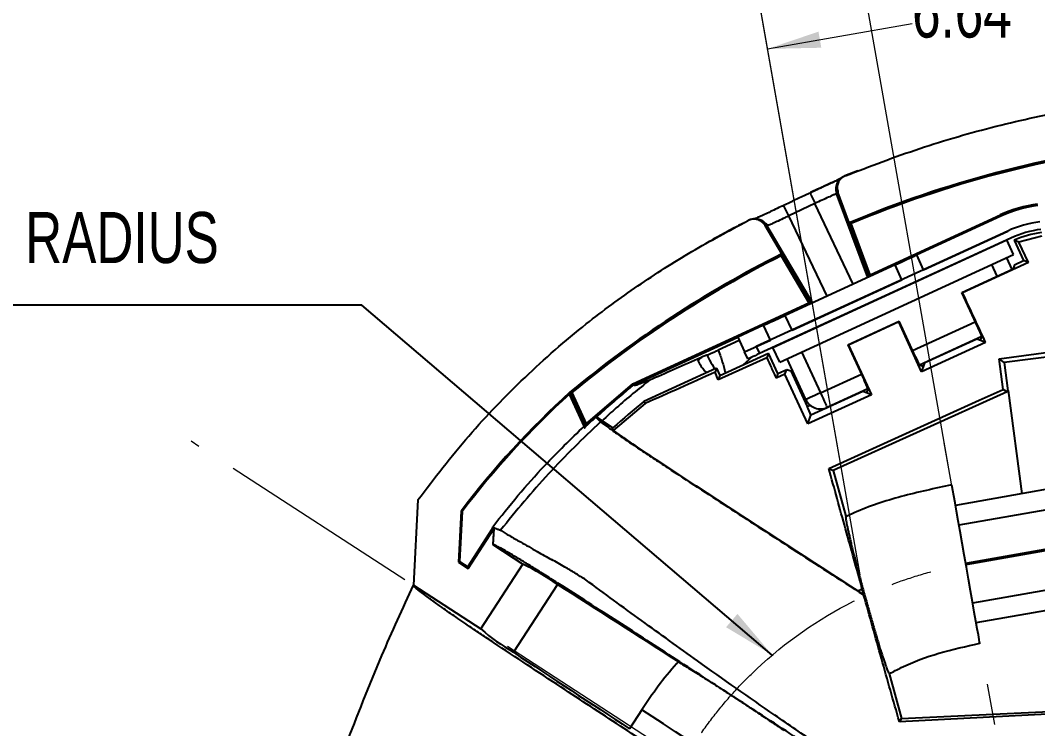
# Model space of a CAD drawing. Header units: millimetres. Extents: x 1 to 107, y 1 to 69.
# Drawn here: x 67.87 to 83.67, y 42.53 to 53.54 of the extents above; entities that cross this region are included whole.
import ezdxf

# ---------------------------------------------------------------- set-up
doc = ezdxf.new("R2010")
doc.units = ezdxf.units.MM
doc.header["$LTSCALE"] = 0.25
doc.header["$PDSIZE"] = -1
doc.linetypes.add('CENTERX2', pattern=[20.32, 12.7, -2.54, 2.54, -2.54])
doc.styles.add('SLDTEXTSTYLE0', font='TXT', dxfattribs={"width": 0.75})
doc.dimstyles.new('SLDDIMSTYLE0', dxfattribs={"dimtxt": 0.79375, "dimasz": 0.8255, "dimexe": 0, "dimexo": 0.0625, "dimgap": 0.198437, "dimtad": 0, "dimtih": 1, "dimtoh": 1, "dimrnd": 1e-09, "dimzin": 12, "dimdsep": 46, "dimtxsty": 'SLDTEXTSTYLE0', "dimsah": 1, "dimcen": 0.09, "dimadec": 0, "dimazin": 3, "dimtfac": 1, "dimtdec": 3, "dimtmove": 0, "dimatfit": 0, "dimfxl": 1, "dimfrac": 2, "dimtolj": 1, "dimtzin": 12, "dimarcsym": 0})
doc.dimstyles.new('SLDDIMSTYLE1', dxfattribs={"dimtxt": 0.79375, "dimasz": 0.8255, "dimexe": 0, "dimexo": 0.0625, "dimgap": 0.198437, "dimtad": 0, "dimtih": 1, "dimtoh": 1, "dimrnd": 1e-09, "dimzin": 12, "dimdsep": 46, "dimtxsty": 'SLDTEXTSTYLE0', "dimsah": 1, "dimcen": 0.09, "dimadec": 0, "dimazin": 3, "dimtfac": 1, "dimtofl": 0, "dimtmove": 0, "dimatfit": 3, "dimfxl": 1, "dimfrac": 2, "dimtolj": 1, "dimtzin": 12, "dimarcsym": 0})
doc.dimstyles.new('SLDDIMSTYLE2', dxfattribs={"dimtxt": 0.18, "dimasz": 0.8255, "dimexe": 0, "dimexo": 0.0625, "dimgap": 0, "dimtad": 0, "dimtih": 1, "dimtoh": 1, "dimdec": 0, "dimrnd": 1e-09, "dimzin": 0, "dimdsep": 46, "dimtxsty": 'Standard', "dimsah": 1, "dimcen": 0.09, "dimadec": 0, "dimazin": 0, "dimtfac": 0.8255, "dimtdec": 0, "dimtofl": 0, "dimtmove": 0, "dimatfit": 3, "dimfxl": 1, "dimfrac": 2, "dimtolj": 1, "dimtzin": 0, "dimarcsym": 0})

# ---------------------------------------------------------------- blocks, each defined once
blk = doc.blocks.new('_D')
at = {"color": 7, "linetype": 'Continuous', "lineweight": 18}
for p, q in [((82.284, 46.634), (80.508, 56.707)), ((80.917, 44.924), (78.89, 56.421)), ((80.646, 55.925), (82.195, 56.198)), ((82.195, 56.198), (82.868, 56.198)), ((79.028, 55.64), (77.465, 55.364))]:
    blk.add_line(p, q, dxfattribs=at)
for centre, start, end in [((84.277, 56.117), 153.4349, 206.5651), ((83.809, 56.117), 333.4349, 26.5651)]:
    blk.add_arc(centre, 1.409, start, end, dxfattribs=at)
for points in [[(80.646, 55.925), (81.481, 55.943), (81.437, 56.193)], [(79.028, 55.64), (78.193, 55.621), (78.237, 55.371)]]:
    blk.add_solid(points, dxfattribs=at)
at = {"color": 7, "linetype": 'Continuous', "lineweight": 18, "insert": (83.017, 56.51), "char_height": 0.7937, "attachment_point": 1, "style": 'SLDTEXTSTYLE0'}
blk.add_mtext('1.64', dxfattribs=at)
blk = doc.blocks.new('_D_1')
at = {"color": 7, "linetype": 'Continuous', "lineweight": 18}
for p, q in [((87.265, 47.182), (85.881, 55.031)), ((86.019, 54.249), (83.774, 53.854)), ((80.917, 44.924), (79.339, 53.877)), ((79.476, 53.096), (81.721, 53.492))]:
    blk.add_line(p, q, dxfattribs=at)
for points in [[(86.019, 54.249), (85.184, 54.231), (85.228, 53.981)], [(79.476, 53.096), (80.311, 53.114), (80.267, 53.364)]]:
    blk.add_solid(points, dxfattribs=at)
at = {"color": 7, "linetype": 'Continuous', "lineweight": 18, "insert": (81.721, 54.066), "char_height": 0.7937, "attachment_point": 1, "style": 'SLDTEXTSTYLE0'}
blk.add_mtext('6.64', dxfattribs=at)
blk = doc.blocks.new('SW_NOTE_9')
at = {"color": 0, "linetype": 'Continuous', "lineweight": 0, "attachment_point": 1, "style": 'SLDTEXTSTYLE0'}
for s, insert, char_height in [('NEUTRAL BEND RADIUS', (-3.516, 1.448), 0.79375), ('6.5MM', (-3.516, 0.405), 0.7937)]:
    blk.add_mtext(s, dxfattribs=dict(at, insert=insert, char_height=char_height))

msp = doc.modelspace()

# ---------------------------------------------------------------- linework, layer by layer
at = {"color": 7, "linetype": 'Continuous', "lineweight": 25}
for p, q in [((80.876, 51.201), (80.679, 51.122)), ((80.746, 50.393), (80.57, 50.868)), ((80.211, 50.695), (79.807, 50.503)), ((79.174, 50.429), (79.181, 50.431)), ((81.07, 49.587), (83.093, 50.516)), ((83.102, 50.496), (81.794, 49.895)), ((83.093, 50.516), (83.102, 50.496)), ((83.208, 50.265), (79.301, 48.469)), ((79.696, 49.91), (79.437, 50.352)), ((80.747, 50.393), (80.746, 50.393)), ((80.746, 50.393), (80.746, 50.393)), ((81.057, 49.556), (80.746, 50.393)), ((80.747, 50.393), (80.746, 50.393)), ((80.746, 50.393), (80.746, 50.393)), ((80.775, 50.381), (80.747, 50.393)), ((81.07, 49.587), (80.775, 50.381)), ((81.9, 49.664), (83.208, 50.265)), ((83.258, 50.156), (79.351, 48.36)), ((79.56, 48.456), (83.195, 50.127)), ((83.299, 49.9), (83.195, 50.127)), ((83.381, 50.094), (83.307, 50.123)), ((83.307, 50.123), (83.453, 49.805)), ((83.738, 50.187), (83.381, 50.094)), ((83.528, 49.777), (83.381, 50.094)), ((79.665, 48.229), (83.299, 49.9)), ((79.696, 49.91), (79.687, 49.88)), ((79.687, 49.88), (80.116, 49.148)), ((80.149, 49.138), (79.696, 49.91)), ((81.9, 49.664), (81.794, 49.895)), ((83.186, 49.847), (83.269, 49.667)), ((83.315, 49.742), (83.453, 49.805)), ((83.528, 49.777), (83.453, 49.805)), ((81.457, 49.74), (79.75, 48.955)), ((81.563, 49.509), (81.457, 49.74)), ((82.495, 49.311), (83.291, 49.677)), ((83.528, 49.777), (82.506, 49.307)), ((83.315, 49.742), (83.291, 49.677)), ((79.856, 48.724), (81.563, 49.509)), ((81.057, 49.556), (81.07, 49.587)), ((82.748, 48.76), (82.495, 49.311)), ((82.506, 49.307), (82.495, 49.311)), ((77.383, 47.892), (80.116, 49.148)), ((80.116, 49.148), (80.149, 49.138)), ((79.856, 48.724), (79.75, 48.955)), ((80.724, 48.497), (81.521, 48.863)), ((81.516, 48.852), (80.734, 48.493)), ((81.516, 48.852), (81.521, 48.863)), ((81.87, 48.079), (81.516, 48.852)), ((81.774, 48.312), (81.521, 48.863)), ((79.413, 48.8), (79.013, 48.616)), ((79.519, 48.569), (79.413, 48.8)), ((79.037, 48.565), (78.711, 48.415)), ((79.013, 48.616), (79.119, 48.386)), ((79.119, 48.386), (79.519, 48.569)), ((82.805, 48.627), (81.838, 48.182)), ((82.863, 48.535), (81.87, 48.079)), ((82.726, 48.585), (81.921, 48.215)), ((82.784, 48.564), (82.726, 48.585)), ((82.784, 48.564), (82.806, 48.622)), ((82.863, 48.535), (82.784, 48.564)), ((78.736, 48.022), (79.49, 48.369)), ((79.17, 48.277), (79.119, 48.386)), ((79.301, 48.469), (79.351, 48.36)), ((79.49, 48.369), (79.464, 48.297)), ((79.636, 48.051), (79.49, 48.369)), ((79.665, 48.229), (79.56, 48.456)), ((80.005, 48.386), (80.298, 47.75)), ((80.724, 48.497), (80.734, 48.493)), ((80.724, 48.497), (80.977, 47.946)), ((80.734, 48.493), (81.091, 47.721)), ((84.297, 48.371), (83.151, 48.22)), ((79.464, 48.297), (78.711, 47.955)), ((79.238, 48.308), (79.097, 48.188)), ((80.071, 47.645), (79.778, 48.281)), ((81.899, 48.157), (81.921, 48.215)), ((83.135, 47.804), (83.072, 48.281)), ((83.151, 48.22), (83.072, 48.281)), ((83.151, 48.22), (83.209, 47.784)), ((78.684, 48.135), (77.555, 47.616)), ((78.684, 48.135), (78.661, 48.071)), ((78.711, 47.955), (78.661, 48.071)), ((78.684, 48.135), (78.736, 48.022)), ((79.636, 48.051), (79.609, 47.977)), ((79.636, 48.051), (79.774, 48.114)), ((79.746, 48.04), (79.774, 48.114)), ((79.774, 48.114), (79.839, 48.09)), ((79.839, 48.09), (79.861, 48.101)), ((79.839, 48.09), (80.092, 47.539)), ((81.899, 48.157), (81.841, 48.178)), ((81.87, 48.079), (81.899, 48.157)), ((76.658, 47.267), (77.383, 47.892)), ((77.383, 47.892), (77.396, 47.873)), ((78.736, 48.022), (78.711, 47.955)), ((79.746, 48.04), (79.609, 47.977)), ((80.1, 47.267), (79.746, 48.04)), ((76.434, 47.754), (76.406, 47.76)), ((76.406, 47.76), (76.65, 47.23)), ((76.434, 47.754), (76.658, 47.267)), ((80.956, 47.771), (80.15, 47.401)), ((81.034, 47.813), (80.402, 47.522)), ((83.2, 47.768), (80.496, 46.543)), ((81.014, 47.75), (80.956, 47.771)), ((81.035, 47.808), (81.014, 47.75)), ((81.091, 47.721), (81.014, 47.75)), ((83.2, 47.768), (83.135, 47.804)), ((83.209, 47.784), (83.2, 47.768)), ((83.22, 47.789), (83.209, 47.784)), ((83.432, 46.183), (83.22, 47.789)), ((76.629, 47.234), (76.4, 47.731)), ((77.574, 47.585), (77.076, 47.167)), ((77.574, 47.585), (77.555, 47.616)), ((81.091, 47.721), (80.1, 47.267)), ((76.658, 47.267), (76.65, 47.23)), ((76.812, 47.378), (77.073, 47.209)), ((80.1, 47.267), (80.15, 47.401)), ((76.625, 47.204), (76.65, 47.23)), ((76.625, 47.204), (76.651, 47.229)), ((77.076, 47.167), (77.073, 47.209)), ((87.32, 46.869), (82.396, 46.001)), ((80.427, 46.576), (80.496, 46.543)), ((80.496, 46.543), (80.692, 45.833)), ((87.374, 46.561), (82.45, 45.693)), ((74.043, 46.088), (73.974, 44.762)), ((74.715, 45.912), (74.673, 45.118)), ((74.732, 45.905), (74.691, 45.127)), ((74.732, 45.905), (74.715, 45.912)), ((82.554, 45.102), (87.478, 45.97)), ((87.483, 45.946), (82.559, 45.078)), ((74.817, 45.046), (75.204, 45.642)), ((74.822, 45.022), (75.221, 45.636)), ((75.204, 45.642), (75.205, 45.668)), ((75.204, 45.642), (75.221, 45.636)), ((75.223, 45.661), (75.208, 45.391)), ((75.221, 45.636), (75.208, 45.391)), ((75.223, 45.661), (75.221, 45.636)), ((75.208, 45.391), (75.676, 45.087)), ((82.663, 44.487), (87.587, 45.355)), ((83.555, 45.253), (83.551, 45.278)), ((74.691, 45.127), (74.673, 45.118)), ((74.673, 45.118), (74.822, 45.022)), ((74.691, 45.127), (74.817, 45.046)), ((75.022, 44.081), (75.676, 45.087)), ((82.717, 44.179), (87.641, 45.047)), ((74.817, 45.046), (74.822, 45.022)), ((73.974, 44.762), (75.022, 44.081)), ((76.211, 44.774), (75.527, 43.719)), ((80.878, 44.673), (80.947, 44.705)), ((80.878, 44.673), (80.972, 44.612)), ((80.972, 44.612), (80.947, 44.705)), ((80.969, 44.609), (80.972, 44.612)), ((81.365, 43.391), (81.559, 42.687)), ((77.52, 42.823), (77.331, 42.531)), ((83.824, 42.756), (81.524, 42.638)), ((81.524, 42.638), (81.559, 42.687)), ((81.559, 42.687), (83.857, 42.796))]:
    msp.add_line(p, q, dxfattribs=at)
at = {"color": 8, "linetype": 'Continuous', "lineweight": 25}
for p, q in [((81.033, 49.545), (80.548, 50.851)), ((80.807, 49.441), (80.211, 50.695)), ((79.174, 50.429), (79.172, 50.428)), ((80.4, 49.254), (79.807, 50.503)), ((80.173, 49.149), (79.467, 50.352)), ((83.041, 49.562), (82.958, 49.743)), ((81.73, 48.408), (82.704, 48.856)), ((77.396, 47.873), (79.013, 48.616)), ((80.298, 47.75), (80.933, 48.042)), ((80.092, 47.539), (80.136, 47.559))]:
    msp.add_line(p, q, dxfattribs=at)
at = {"color": 7, "linetype": 'CENTERX2', "lineweight": 18}
for p, q in [((82.361, 39.315), (70.519, 46.998)), ((82.214, 46.973), (84.654, 33.389))]:
    msp.add_line(p, q, dxfattribs=at)
at = {"color": 8, "linetype": 'Continuous', "lineweight": 25, "flags": 128}
for points in [[(80.565, 51.027), (80.571, 51.035), (80.577, 51.044)], [(79.393, 50.426), (79.385, 50.43), (79.357, 50.441)]]:
    msp.add_lwpolyline(points, dxfattribs=at)
at = {"color": 7, "linetype": 'Continuous', "lineweight": 25, "flags": 128}
for points in [[(81.457, 49.74), (81.47, 49.746), (81.506, 49.762), (81.561, 49.788), (81.626, 49.817), (81.69, 49.847), (81.745, 49.872), (81.781, 49.889), (81.794, 49.895)], [(79.413, 48.8), (79.425, 48.806), (79.462, 48.823), (79.517, 48.848), (79.581, 48.877), (79.646, 48.907), (79.7, 48.932), (79.737, 48.949), (79.75, 48.955)], [(82.723, 48.589), (82.724, 48.588), (82.726, 48.585)], [(83.072, 48.281), (83.65, 48.357), (84.227, 48.434)], [(79.351, 48.36), (79.316, 48.344), (79.282, 48.328), (79.25, 48.314), (79.223, 48.301), (79.2, 48.291), (79.183, 48.283), (79.173, 48.278), (79.17, 48.277)], [(81.921, 48.215), (81.92, 48.219), (81.92, 48.22)], [(80.298, 47.75), (80.253, 47.729), (80.211, 47.71), (80.172, 47.692), (80.137, 47.676), (80.109, 47.663), (80.088, 47.653), (80.075, 47.647), (80.071, 47.645)], [(80.298, 47.75), (80.318, 47.705), (80.338, 47.663), (80.356, 47.623), (80.372, 47.589), (80.385, 47.561), (80.394, 47.54), (80.4, 47.527), (80.402, 47.522)], [(80.427, 46.576), (82.766, 47.637), (83.135, 47.804)], [(80.952, 47.775), (80.953, 47.774), (80.956, 47.771)], [(82.773, 43.859), (82.771, 43.873), (82.763, 43.916), (82.751, 43.987), (82.734, 44.083), (82.713, 44.203), (82.688, 44.344), (82.66, 44.502), (82.63, 44.674), (82.598, 44.855), (82.565, 45.043), (82.532, 45.231), (82.499, 45.416), (82.468, 45.593), (82.438, 45.759), (82.412, 45.909), (82.389, 46.04), (82.37, 46.148), (82.355, 46.232), (82.345, 46.288), (82.34, 46.317), (82.339, 46.321)], [(75.205, 45.668), (75.21, 45.666), (75.214, 45.665), (75.218, 45.663), (75.223, 45.661)], [(79.147, 41.767), (78.986, 41.871), (78.81, 41.985), (78.624, 42.106), (78.431, 42.231), (78.236, 42.358), (78.043, 42.483), (77.857, 42.604), (77.681, 42.718), (77.52, 42.823)]]:
    msp.add_lwpolyline(points, dxfattribs=at)
at = {"color": 7, "linetype": 'Continuous', "lineweight": 25}
for centre, radius, start, end in [((87.453, 34.446), 17.3, 96.7392, 112.8095), ((87.453, 34.446), 17.277, 96.7392, 112.7373), ((80.735, 50.921), 0.2, 148.1842, 200.4391), ((109.736, 64.262), 32.492, 204.3589, 204.6805), ((54.996, 38.297), 27.651, 26.1955, 26.5732), ((83.937, 48.679), 2.023, 97.5298, 114.686), ((83.937, 48.679), 2, 97.53, 114.6859), ((79.295, 50.252), 0.2, 30.3068, 60.7178), ((83.937, 48.679), 1.746, 97.5298, 114.6861), ((83.937, 48.679), 1.626, 97.53, 114.6857), ((83.937, 48.679), 1.576, 97.53, 113.595), ((87.453, 34.446), 17.3, 116.6386, 129.6826), ((87.453, 34.446), 17.277, 116.7091, 129.6248), ((81.703, 48.241), 1.167, 19.0699, 26.4389), ((78.271, 48.472), 0.246, 300.1401, 318.5606), ((82.848, 48.767), 1.167, 202.9323, 210.3023), ((79.932, 47.427), 1.167, 19.0699, 26.439), ((85.386, 37.847), 13.376, 132.173, 142.9204), ((85.386, 37.847), 13.359, 132.2751, 142.8974), ((85.387, 37.846), 12.521, 128.7185, 131.6059), ((80.298, 47.75), 0.25, 204.6856, 294.6862), ((79.047, 47.02), 1.167, 19.0696, 26.4392), ((74.247, 42.035), 3.37, 54.3563, 64.9221), ((-92.839, -221.181), 315.135, 57.15359, 57.55861), ((77.23, 46.627), 3.37, 229.0782, 239.6435), ((249.465, 305.926), 314.654, 236.44118, 236.8346)]:
    msp.add_arc(centre, radius, start, end, dxfattribs=at)
for points, knots in [([(80.682, 51.123), (81.066, 51.271), (81.835, 51.565), (83.023, 51.906), (84.232, 52.169), (85.477, 52.351), (86.75, 52.45), (88.044, 52.469), (88.903, 52.411), (89.332, 52.382)], [0, 0, 0, 0, 0.139865, 0.279788, 0.419976, 0.560355, 0.707307, 0.853864, 1, 1, 1, 1]), ([(80.221, 50.9), (80.178, 50.88), (80.09, 50.84), (80.244, 50.911), (80.32, 50.946), (80.421, 50.992), (80.499, 51.028), (80.565, 51.059), (80.596, 51.073), (80.636, 51.093), (80.596, 51.073), (80.565, 51.059), (80.499, 51.028), (80.42, 50.992), (80.325, 50.948), (80.257, 50.917), (80.221, 50.9)], [0, 0, 0, 0, 0.087164, 0.174328, 0.282822, 0.381509, 0.46503, 0.529436, 0.569061, 0.587164, 0.605267, 0.644892, 0.709298, 0.792819, 0.891506, 1, 1, 1, 1]), ([(80.682, 51.123), (80.68, 51.123), (80.669, 51.118), (80.638, 51.101), (80.595, 51.062), (80.564, 51.002), (80.552, 50.934), (80.564, 50.89), (80.57, 50.868)], [0, 0, 0, 0, 0.0153416, 0.1249708, 0.3438505, 0.562609, 0.7813031, 1, 1, 1, 1]), ([(80.671, 51.118), (80.664, 51.115), (80.644, 51.106), (80.611, 51.083), (80.59, 51.057), (80.579, 51.043)], [0, 0, 0, 0, 0.176368, 0.548806, 1, 1, 1, 1]), ([(79.726, 50.666), (79.756, 50.681), (79.816, 50.71), (79.906, 50.754), (79.997, 50.796), (80.073, 50.832), (80.12, 50.853), (80.136, 50.861)], [0, 0, 0, 0, 0.220621, 0.441253, 0.661913, 0.882582, 1, 1, 1, 1]), ([(80.548, 50.851), (80.545, 50.85), (80.53, 50.839), (80.487, 50.821), (80.415, 50.786), (80.319, 50.744), (80.249, 50.712), (80.211, 50.695)], [0, 0, 0, 0, 0.024186, 0.151867, 0.374965, 0.668686, 1, 1, 1, 1]), ([(80.57, 50.868), (80.567, 50.867), (80.558, 50.863), (80.552, 50.856), (80.548, 50.851)], [0, 0, 0, 0, 0.326431, 1, 1, 1, 1]), ([(79.726, 50.666), (79.692, 50.65), (79.624, 50.616), (79.525, 50.568), (79.434, 50.524), (79.356, 50.489), (79.303, 50.466), (79.276, 50.455), (79.269, 50.452)], [0, 0, 0, 0, 0.224868, 0.450555, 0.655165, 0.826709, 0.954724, 1, 1, 1, 1]), ([(74.043, 46.088), (74.301, 46.423), (74.814, 47.093), (75.695, 48.004), (76.58, 48.778), (77.454, 49.421), (78.294, 49.957), (78.88, 50.271), (79.172, 50.428)], [0, 0, 0, 0, 0.186851, 0.373252, 0.559574, 0.706178, 0.853089, 1, 1, 1, 1]), ([(79.437, 50.352), (79.431, 50.361), (79.412, 50.389), (79.368, 50.426), (79.305, 50.45), (79.235, 50.453), (79.193, 50.436), (79.172, 50.428)], [0, 0, 0, 0, 0.1107543, 0.3329325, 0.5552403, 0.7776217, 1, 1, 1, 1]), ([(79.357, 50.44), (79.346, 50.444), (79.316, 50.454), (79.261, 50.456), (79.209, 50.446), (79.182, 50.432), (79.174, 50.428)], [0, 0, 0, 0, 0.184701, 0.508128, 0.859973, 1, 1, 1, 1]), ([(79.807, 50.503), (79.787, 50.493), (79.732, 50.465), (79.648, 50.423), (79.564, 50.386), (79.506, 50.359), (79.476, 50.354), (79.467, 50.352)], [0, 0, 0, 0, 0.180441, 0.495012, 0.753935, 0.928373, 1, 1, 1, 1]), ([(79.114, 50.396), (79.055, 50.365), (78.921, 50.295), (78.76, 50.208), (78.638, 50.14), (78.589, 50.113), (78.569, 50.101)], [0, 0, 0, 0, 0.322829, 0.73241, 0.884041, 1, 1, 1, 1]), ([(79.467, 50.352), (79.46, 50.354), (79.449, 50.357), (79.44, 50.353), (79.437, 50.352)], [0, 0, 0, 0, 0.703386, 1, 1, 1, 1]), ([(82.863, 48.535), (82.803, 48.663), (82.685, 48.921), (82.565, 49.178), (82.506, 49.307)], [0, 0, 0, 0, 0.500253, 1, 1, 1, 1]), ([(78.532, 48.339), (78.541, 48.342), (78.564, 48.35), (78.604, 48.367), (78.655, 48.39), (78.692, 48.406), (78.711, 48.415)], [0, 0, 0, 0, 0.139683, 0.375449, 0.681227, 1, 1, 1, 1]), ([(77.647, 47.952), (77.767, 48.005), (78.014, 48.113), (78.261, 48.224), (78.388, 48.28)], [0, 0, 0, 0, 0.486338, 1, 1, 1, 1]), ([(78.388, 48.28), (78.396, 48.284), (78.411, 48.291), (78.43, 48.299), (78.445, 48.305), (78.452, 48.308), (78.456, 48.31)], [0, 0, 0, 0, 0.353766, 0.687183, 0.848609, 1, 1, 1, 1]), ([(78.395, 48.26), (78.393, 48.265), (78.391, 48.272), (78.388, 48.279), (78.388, 48.28)], [0, 0, 0, 0, 0.781977, 1, 1, 1, 1]), ([(78.456, 48.31), (78.463, 48.313), (78.488, 48.323), (78.514, 48.332), (78.532, 48.339)], [0, 0, 0, 0, 0.2822754, 1, 1, 1, 1]), ([(79.464, 48.297), (79.488, 48.245), (79.536, 48.138), (79.584, 48.031), (79.609, 47.977)], [0, 0, 0, 0, 0.492898, 1, 1, 1, 1]), ([(78.661, 48.071), (78.478, 47.989), (78.116, 47.825), (77.753, 47.665), (77.574, 47.585)], [0, 0, 0, 0, 0.505336, 1, 1, 1, 1]), ([(77.647, 47.952), (77.471, 47.81), (77.217, 47.606), (76.98, 47.384), (76.907, 47.316)], [0, 0, 0, 0, 0.695955, 1, 1, 1, 1]), ([(77.396, 47.873), (77.4, 47.872), (77.419, 47.865), (77.467, 47.89), (77.546, 47.911), (77.61, 47.937), (77.647, 47.952)], [0, 0, 0, 0, 0.0472787, 0.2273429, 0.5547651, 1, 1, 1, 1]), ([(76.4, 47.731), (76.401, 47.736), (76.403, 47.743), (76.405, 47.753), (76.406, 47.758), (76.406, 47.76)], [0, 0, 0, 0, 0.500137, 0.750127, 1, 1, 1, 1]), ([(76.65, 47.23), (76.687, 47.263), (76.762, 47.33), (76.919, 47.467), (77.106, 47.629), (77.279, 47.776), (77.371, 47.853), (77.396, 47.873)], [0, 0, 0, 0, 0.149782, 0.309075, 0.634483, 0.902464, 1, 1, 1, 1]), ([(76.882, 47.298), (76.744, 47.168), (76.466, 46.906), (76.07, 46.492), (75.688, 46.064), (75.448, 45.765), (75.327, 45.615)], [0, 0, 0, 0, 0.249035, 0.498444, 0.749035, 1, 1, 1, 1]), ([(76.813, 47.374), (76.814, 47.372), (76.817, 47.365), (76.826, 47.353), (76.84, 47.338), (76.859, 47.319), (76.874, 47.306), (76.882, 47.298)], [0, 0, 0, 0, 0.070325, 0.215093, 0.415897, 0.675999, 1, 1, 1, 1]), ([(76.882, 47.298), (76.922, 47.269), (77.012, 47.203), (77.162, 47.098), (77.339, 46.976), (77.538, 46.842), (77.754, 46.698), (78.215, 46.396), (78.918, 45.938), (79.915, 45.29), (80.599, 44.848), (80.969, 44.609)], [0, 0, 0, 0, 0.030496, 0.067895, 0.11247, 0.162146, 0.215596, 0.27122, 0.500439, 0.729985, 1, 1, 1, 1]), ([(75.205, 45.668), (75.335, 45.831), (75.593, 46.157), (76.063, 46.685), (76.421, 47.032), (76.629, 47.234)], [0, 0, 0, 0, 0.294822, 0.589647, 1, 1, 1, 1]), ([(76.629, 47.234), (76.63, 47.234), (76.634, 47.233), (76.639, 47.232), (76.645, 47.231), (76.648, 47.23), (76.65, 47.23)], [0, 0, 0, 0, 0.249976, 0.49996, 0.749965, 1, 1, 1, 1]), ([(77.076, 47.167), (77.122, 47.134), (77.223, 47.063), (77.386, 46.951), (77.57, 46.827), (77.843, 46.645), (78.202, 46.409), (78.643, 46.122), (79.237, 45.736), (79.982, 45.252), (80.579, 44.866), (80.878, 44.673)], [0, 0, 0, 0, 0.037517, 0.081424, 0.130698, 0.183821, 0.297968, 0.414284, 0.530765, 0.765562, 1, 1, 1, 1]), ([(80.947, 44.705), (80.86, 45.016), (80.686, 45.639), (80.514, 46.263), (80.427, 46.576)], [0, 0, 0, 0, 0.498984, 1, 1, 1, 1]), ([(82.339, 46.321), (82.075, 46.264), (81.56, 46.155), (81.01, 45.975), (80.734, 45.846), (80.69, 45.826)], [0, 0, 0, 0, 0.469588, 0.915395, 1, 1, 1, 1]), ([(80.692, 45.833), (80.691, 45.832), (80.688, 45.826), (80.69, 45.811), (80.692, 45.788), (80.697, 45.757), (80.704, 45.719), (80.714, 45.673), (80.726, 45.619), (80.739, 45.558), (80.755, 45.491), (80.773, 45.417), (80.792, 45.337), (80.813, 45.253), (80.836, 45.164), (80.86, 45.071), (80.886, 44.973), (80.912, 44.873), (80.939, 44.772), (80.967, 44.669), (80.996, 44.565), (81.025, 44.461), (81.054, 44.359), (81.082, 44.259), (81.111, 44.16), (81.139, 44.064), (81.166, 43.973), (81.192, 43.887), (81.216, 43.806), (81.24, 43.73), (81.262, 43.662), (81.281, 43.601), (81.3, 43.547), (81.316, 43.5), (81.33, 43.462), (81.341, 43.432), (81.351, 43.411), (81.357, 43.396), (81.363, 43.392), (81.365, 43.391)], [0, 0, 0, 0, 0.002353, 0.007831, 0.016833, 0.029353, 0.044634, 0.063094, 0.084999, 0.110013, 0.136965, 0.166556, 0.199105, 0.234028, 0.269922, 0.307634, 0.347508, 0.388769, 0.429759, 0.471523, 0.514398, 0.557491, 0.598885, 0.639891, 0.680797, 0.72068, 0.757467, 0.792725, 0.826647, 0.858391, 0.886087, 0.911305, 0.934114, 0.953871, 0.969449, 0.981945, 0.991324, 0.997268, 1, 1, 1, 1]), ([(75.223, 45.661), (75.228, 45.657), (75.235, 45.651), (75.258, 45.642), (75.288, 45.631), (75.315, 45.62), (75.327, 45.615)], [0, 0, 0, 0, 0.18034, 0.241368, 0.649364, 1, 1, 1, 1]), ([(75.327, 45.615), (75.33, 45.614), (75.375, 45.585), (75.477, 45.523), (75.665, 45.416), (75.882, 45.294), (76.043, 45.203), (76.117, 45.162)], [0, 0, 0, 0, 0.00866, 0.177824, 0.393136, 0.720115, 1, 1, 1, 1]), ([(82.58, 40.604), (82.581, 40.604), (82.596, 40.613), (82.533, 40.647), (82.498, 40.682), (82.406, 40.746), (82.299, 40.823), (82.107, 40.95), (81.666, 41.243), (80.966, 41.705), (80.045, 42.311), (79.093, 42.934), (78.139, 43.555), (77.356, 44.062), (76.749, 44.453), (76.375, 44.693), (76.086, 44.877), (75.888, 45.001), (75.708, 45.113), (75.557, 45.204), (75.433, 45.277), (75.344, 45.329), (75.277, 45.363), (75.238, 45.388), (75.215, 45.39), (75.208, 45.391)], [0, 0, 0, 0, 0.000172, 0.005873, 0.012699, 0.022549, 0.041303, 0.059127, 0.100619, 0.222025, 0.344989, 0.476806, 0.609924, 0.733133, 0.794872, 0.856224, 0.884534, 0.911981, 0.935659, 0.957061, 0.972059, 0.984498, 0.992324, 0.997633, 1, 1, 1, 1]), ([(76.327, 45.042), (76.292, 45.062), (76.222, 45.102), (76.152, 45.142), (76.117, 45.162)], [0, 0, 0, 0, 0.501255, 1, 1, 1, 1]), ([(76.651, 44.844), (76.595, 44.88), (76.489, 44.95), (76.379, 45.012), (76.327, 45.042)], [0, 0, 0, 0, 0.527595, 1, 1, 1, 1]), ([(72.919, 42.259), (73.102, 42.731), (73.429, 43.575), (73.807, 44.399), (73.974, 44.762)], [0, 0, 0, 0, 0.558674, 1, 1, 1, 1]), ([(75.22, 43.869), (75.156, 43.911), (75.031, 43.994), (74.826, 44.132), (74.614, 44.277), (74.437, 44.4), (74.29, 44.505), (74.174, 44.588), (74.068, 44.673), (73.999, 44.723), (73.979, 44.753), (73.974, 44.762)], [0, 0, 0, 0, 0.149147, 0.293218, 0.482583, 0.652689, 0.713082, 0.836879, 0.929479, 0.980243, 1, 1, 1, 1]), ([(82.429, 40.905), (82.423, 40.906), (82.404, 40.908), (82.319, 40.941), (82.042, 41.143), (81.535, 41.436), (80.888, 41.865), (80.236, 42.297), (79.401, 42.869), (78.494, 43.506), (77.517, 44.209), (76.94, 44.632), (76.651, 44.844)], [0, 0, 0, 0, 0.002397, 0.008261, 0.038656, 0.148564, 0.259504, 0.371303, 0.483789, 0.693302, 0.846511, 1, 1, 1, 1]), ([(81.524, 42.638), (81.477, 42.801), (81.385, 43.128), (81.246, 43.62), (81.108, 44.114), (81.015, 44.444), (80.969, 44.609)], [0, 0, 0, 0, 0.248585, 0.498061, 0.748615, 1, 1, 1, 1]), ([(81.038, 40.091), (80.964, 40.137), (80.594, 40.372), (79.923, 40.801), (79.024, 41.38), (78.11, 41.971), (77.191, 42.57), (76.398, 43.09), (75.742, 43.523), (75.393, 43.754), (75.22, 43.869)], [0, 0, 0, 0, 0.037445, 0.18968, 0.344411, 0.499981, 0.660152, 0.819107, 0.910093, 1, 1, 1, 1]), ([(81.369, 43.384), (81.43, 43.417), (81.674, 43.549), (82.143, 43.72), (82.56, 43.812), (82.773, 43.859)], [0, 0, 0, 0, 0.139162, 0.560139, 1, 1, 1, 1]), ([(91.048, 43.892), (90.603, 43.779), (89.712, 43.554), (88.396, 43.144), (87.1, 42.677), (85.829, 42.143), (84.596, 41.525), (83.811, 41.046), (83.418, 40.807)], [0, 0, 0, 0, 0.166655, 0.333274, 0.499952, 0.666534, 0.83325, 1, 1, 1, 1]), ([(91.088, 43.883), (90.684, 43.782), (89.875, 43.58), (88.679, 43.217), (87.535, 42.82), (86.446, 42.389), (85.411, 41.919), (84.4, 41.39), (83.75, 40.99), (83.425, 40.791)], [0, 0, 0, 0, 0.1504681, 0.3010631, 0.4516508, 0.5879895, 0.7243011, 0.8621489, 1, 1, 1, 1]), ([(78.087, 43.572), (78.078, 43.561), (77.97, 43.438), (77.772, 43.195), (77.605, 42.947), (77.52, 42.823)], [0, 0, 0, 0, 0.045353, 0.521559, 1, 1, 1, 1]), ([(78.087, 43.572), (78.149, 43.534), (78.279, 43.454), (78.482, 43.326), (78.697, 43.19), (78.917, 43.047), (79.137, 42.904), (79.348, 42.763), (79.547, 42.63), (79.674, 42.543), (79.734, 42.502)], [0, 0, 0, 0, 0.111494, 0.2335, 0.365104, 0.500383, 0.634739, 0.765226, 0.888132, 1, 1, 1, 1])]:
    msp.add_open_spline(points, degree=3, knots=knots, dxfattribs=at)
at = {"color": 8, "linetype": 'Continuous', "lineweight": 25}
for points, knots in [([(78.711, 48.415), (78.723, 48.381), (78.744, 48.321), (78.772, 48.235), (78.797, 48.151), (78.812, 48.093), (78.821, 48.061)], [0, 0, 0, 0, 0.290774, 0.513205, 0.735735, 1, 1, 1, 1]), ([(78.527, 48.063), (78.512, 48.079), (78.455, 48.135), (78.42, 48.207), (78.395, 48.26)], [0, 0, 0, 0, 0.27941, 1, 1, 1, 1]), ([(78.532, 48.339), (78.546, 48.311), (78.583, 48.236), (78.629, 48.167), (78.659, 48.124)], [0, 0, 0, 0, 0.365169, 1, 1, 1, 1])]:
    msp.add_open_spline(points, degree=3, knots=knots, dxfattribs=at)
at = {"color": 7, "linetype": 'CENTERX2', "lineweight": 0}
msp.add_open_spline([(72.804, 28.429), (72.814, 28.487), (72.825, 28.547), (72.881, 28.858), (72.93, 29.109), (73.388, 31.367), (73.965, 33.339), (75.438, 37.159), (76.334, 39.007), (77.509, 40.989), (77.642, 41.208), (77.845, 41.534), (77.947, 41.696), (78.051, 41.858), (78.12, 41.966), (78.155, 42.02), (78.222, 42.123), (78.256, 42.175), (78.306, 42.253), (78.322, 42.276), (78.361, 42.337), (78.382, 42.369), (78.49, 42.528), (78.587, 42.66), (78.773, 42.894), (78.874, 43.013), (79.082, 43.24), (79.19, 43.35), (79.75, 43.878), (80.26, 44.235), (81.085, 44.649), (81.37, 44.767), (81.808, 44.912), (81.955, 44.955), (82.179, 45.012), (82.254, 45.029), (82.367, 45.054), (82.404, 45.061), (82.481, 45.076), (82.522, 45.084), (82.553, 45.089)], degree=3, knots=[0.2113811, 0.2113811, 0.2113811, 0.2113811, 0.21875, 0.21875, 0.25, 0.25, 0.5, 0.5, 0.75, 0.75, 0.78125, 0.78125, 0.796875, 0.8046875, 0.8046875, 0.8125, 0.8125, 0.8203125, 0.8203125, 0.8242188, 0.8242188, 0.828125, 0.828125, 0.84375, 0.84375, 0.859375, 0.859375, 0.875, 0.875, 0.9375, 0.9375, 0.96875, 0.96875, 0.984375, 0.984375, 0.9921875, 0.9921875, 0.9960938, 0.9960938, 1, 1, 1, 1], dxfattribs=at)
at = {"color": 7, "linetype": 'Continuous', "lineweight": 0}
msp.add_point((79.548, 43.676), dxfattribs=at)

# ---------------------------------------------------------------- block references
msp.add_blockref('SW_NOTE_9', (65.088, 49.113), dxfattribs=at)

# ---------------------------------------------------------------- dimensions: what is measured, and where the dimension line sits
at = {"color": 7, "linetype": 'Continuous', "lineweight": 18}
dim = msp.add_linear_dim(base=(80.646, 55.925), p1=(80.972, 44.612), p2=(82.339, 46.321), angle=10, text='(<>)', dimstyle='SLDDIMSTYLE0', dxfattribs=at)
dim.commit()
dim.dimension.update_dxf_attribs({"geometry": '_D', "text_midpoint": (82.195, 56.198), "dimtype": 160})
dim = msp.add_linear_dim(base=(79.476, 53.096), p1=(87.32, 46.869), p2=(80.972, 44.612), angle=10, dimstyle='SLDDIMSTYLE1', dxfattribs=at)
dim.commit()
dim.dimension.update_dxf_attribs({"geometry": '_D_1', "text_midpoint": (82.747, 53.673), "dimtype": 160})

# ---------------------------------------------------------------- leaders
at = {"color": 7, "linetype": 'Continuous', "lineweight": 0}
msp.add_leader([(79.548, 43.676), (73.17, 49.113), (65.088, 49.113)], dimstyle='SLDDIMSTYLE2', dxfattribs=at)

doc.saveas('drawing.dxf')
